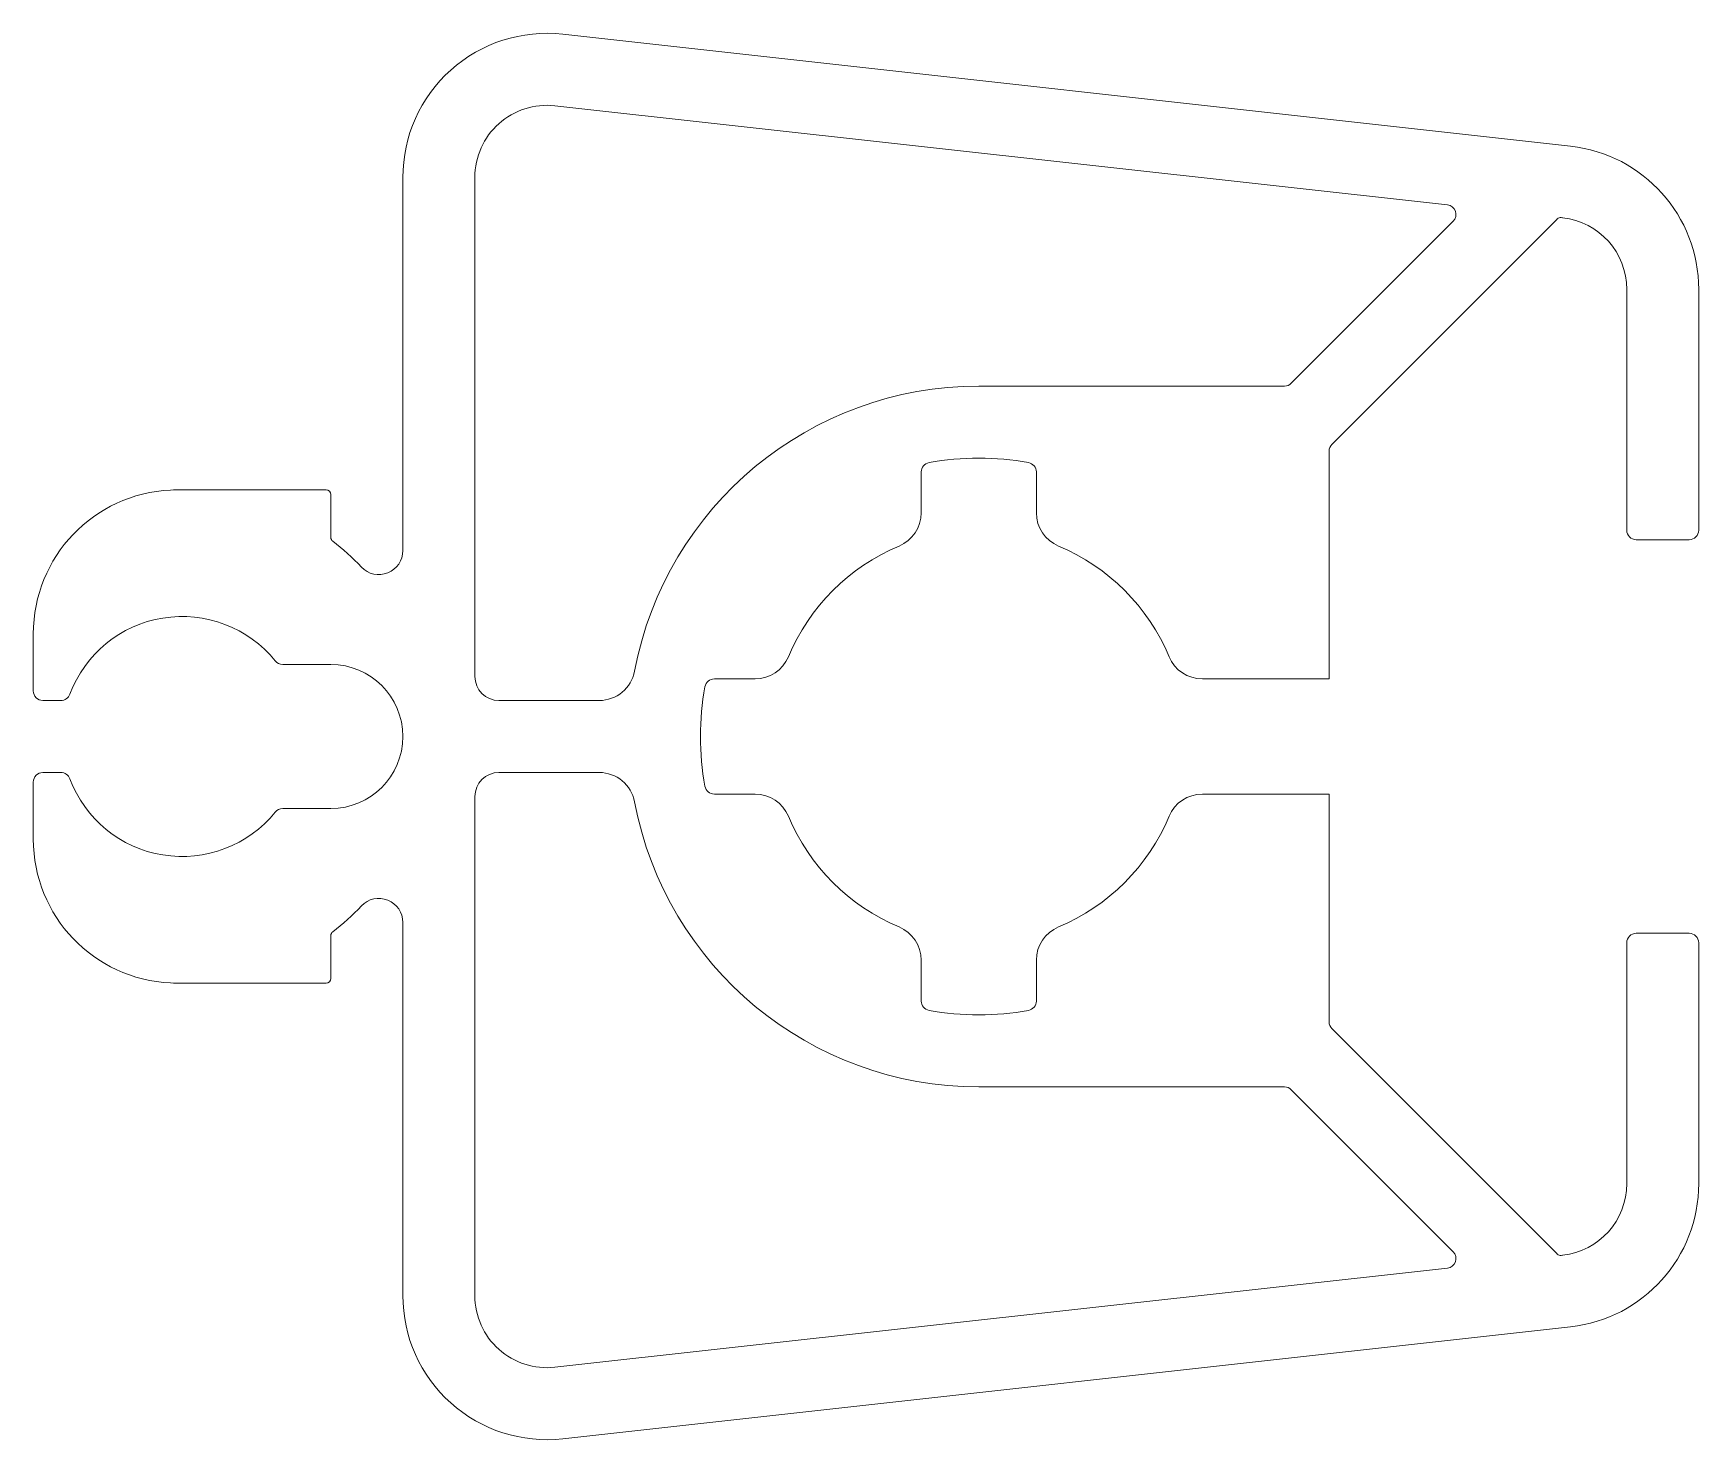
# Model space of a CAD drawing. Header units: millimetres. Extents: x 7.3 to 42, y -14.6 to 14.6.
import ezdxf

# ---------------------------------------------------------------- set-up
doc = ezdxf.new("R2010")
doc.units = ezdxf.units.MM

msp = doc.modelspace()

# ---------------------------------------------------------------- linework, layer by layer
at = {"color": 7, "linetype": 'Continuous', "lineweight": 15}
for p, q in [((39.331, 12.297), (18.331, 14.63)), ((36.764, 11.072), (18.166, 13.139)), ((15, 11.648), (15, 3.873)), ((16.5, 11.648), (16.5, 1.25)), ((34.359, 6.086), (39.053, 10.78)), ((39.135, 10.809), (39.166, 10.806)), ((33.51, 7.359), (36.884, 10.732)), ((40.5, 9.315), (40.5, 4.3)), ((42, 4.3), (42, 9.315)), ((27, 7.3), (33.369, 7.3)), ((34.3, 1.2), (34.3, 5.944)), ((25.8, 4.658), (25.8, 5.51)), ((28.2, 5.51), (28.2, 4.658)), ((13.4, 5.14), (10.4, 5.14)), ((13.5, 4.149), (13.5, 5.04)), ((40.7, 4.1), (41.8, 4.1)), ((7.3, 2.138), (7.3, 0.95)), ((12.498, 1.5), (13.5, 1.5)), ((21.49, 1.2), (22.342, 1.2)), ((31.658, 1.2), (34.3, 1.2)), ((7.5, 0.75), (7.873, 0.75)), ((17, 0.75), (19.091, 0.75)), ((7.3, -0.95), (7.3, -2.138)), ((7.873, -0.75), (7.5, -0.75)), ((19.091, -0.75), (17, -0.75)), ((16.5, -1.25), (16.5, -11.648)), ((22.342, -1.2), (21.49, -1.2)), ((34.3, -1.2), (31.658, -1.2)), ((34.3, -5.944), (34.3, -1.2)), ((13.5, -1.5), (12.498, -1.5)), ((13.5, -5.04), (13.5, -4.149)), ((15, -3.873), (15, -11.648)), ((41.8, -4.1), (40.7, -4.1)), ((40.5, -4.3), (40.5, -9.315)), ((42, -9.315), (42, -4.3)), ((25.8, -5.51), (25.8, -4.658)), ((28.2, -4.658), (28.2, -5.51)), ((10.4, -5.14), (13.4, -5.14)), ((39.053, -10.78), (34.359, -6.086)), ((33.369, -7.3), (27, -7.3)), ((36.884, -10.732), (33.51, -7.359)), ((18.166, -13.139), (36.764, -11.072)), ((39.166, -10.806), (39.135, -10.809)), ((18.331, -14.63), (39.331, -12.297))]:
    msp.add_line(p, q, dxfattribs=at)
for centre, radius, start, end in [((18, 11.648), 3, 83.6598, 180), ((18, 11.648), 1.5, 83.6598, 180), ((39, 9.315), 3, 0, 83.6598), ((36.742, 10.874), 0.2, 315, 83.6598), ((39.124, 10.71), 0.1, 83.6598, 135), ((39, 9.315), 1.5, 0, 83.6598), ((27, 0), 7.3, 90, 169.261), ((33.369, 7.5), 0.2, 270, 315), ((34.5, 5.944), 0.2, 135, 180), ((26, 5.51), 0.2, 100.2866, 180), ((27, 0), 5.8, 79.7134, 100.2866), ((28, 5.51), 0.2, 0, 79.7134), ((10.3, 2.138), 3, 92.6783, 180), ((10.4, 0), 5.14, 90, 92.6783), ((13.4, 5.04), 0.1, 0, 90), ((25.05, 4.658), 0.75, 292.7144, 0), ((28.95, 4.658), 0.75, 180, 247.2856), ((40.7, 4.3), 0.2, 180, 270), ((41.8, 4.3), 0.2, 270, 0), ((13.6, 4.149), 0.1, 180, 232.3611), ((10.4, 0), 5.14, 43.3691, 52.3611), ((14.5, 3.873), 0.5, 223.3691, 0), ((27, 0), 4.3, 112.7144, 157.2856), ((27, 0), 4.3, 22.7144, 67.2856), ((10.4, 0), 2.5, 39.0228, 159.3994), ((12.498, 1.7), 0.2, 219.0228, 270), ((13.5, 0), 1.5, 270, 90), ((22.342, 1.95), 0.75, 270, 337.2856), ((31.658, 1.95), 0.75, 202.7144, 270), ((17, 1.25), 0.5, 180, 270), ((19.091, 1.5), 0.75, 270, 349.261), ((21.49, 1), 0.2, 90, 169.7134), ((7.5, 0.95), 0.2, 180, 270), ((7.873, 0.95), 0.2, 270, 339.3994), ((27, 0), 5.8, 169.7134, 190.2866), ((7.5, -0.95), 0.2, 90, 180), ((7.873, -0.95), 0.2, 20.6006, 90), ((10.4, 0), 2.5, 200.6006, 320.9772), ((17, -1.25), 0.5, 90, 180), ((19.091, -1.5), 0.75, 10.739, 90), ((21.49, -1), 0.2, 190.2866, 270), ((27, 0), 7.3, 190.739, 270), ((22.342, -1.95), 0.75, 22.7144, 90), ((31.658, -1.95), 0.75, 90, 157.2856), ((12.498, -1.7), 0.2, 90, 140.9772), ((27, 0), 4.3, 202.7144, 247.2856), ((27, 0), 4.3, 292.7144, 337.2856), ((10.3, -2.138), 3, 180, 267.3217), ((14.5, -3.873), 0.5, 0, 136.6309), ((10.4, 0), 5.14, 307.6389, 316.6309), ((13.6, -4.149), 0.1, 127.6389, 180), ((25.05, -4.658), 0.75, 0, 67.2856), ((28.95, -4.658), 0.75, 112.7144, 180), ((40.7, -4.3), 0.2, 90, 180), ((41.8, -4.3), 0.2, 360, 90), ((10.4, 0), 5.14, 267.3217, 270), ((13.4, -5.04), 0.1, 270, 0), ((26, -5.51), 0.2, 180, 259.7134), ((28, -5.51), 0.2, 280.2866, 0), ((27, 0), 5.8, 259.7134, 280.2866), ((34.5, -5.944), 0.2, 180, 225), ((33.369, -7.5), 0.2, 45, 90), ((39, -9.315), 1.5, 276.3402, 0), ((39, -9.315), 3, 276.3402, 0), ((36.742, -10.874), 0.2, 276.3402, 45), ((39.124, -10.71), 0.1, 225, 276.3402), ((18, -11.648), 3, 180, 276.3402), ((18, -11.648), 1.5, 180, 276.3402)]:
    msp.add_arc(centre, radius, start, end, dxfattribs=at)

doc.saveas('drawing.dxf')
